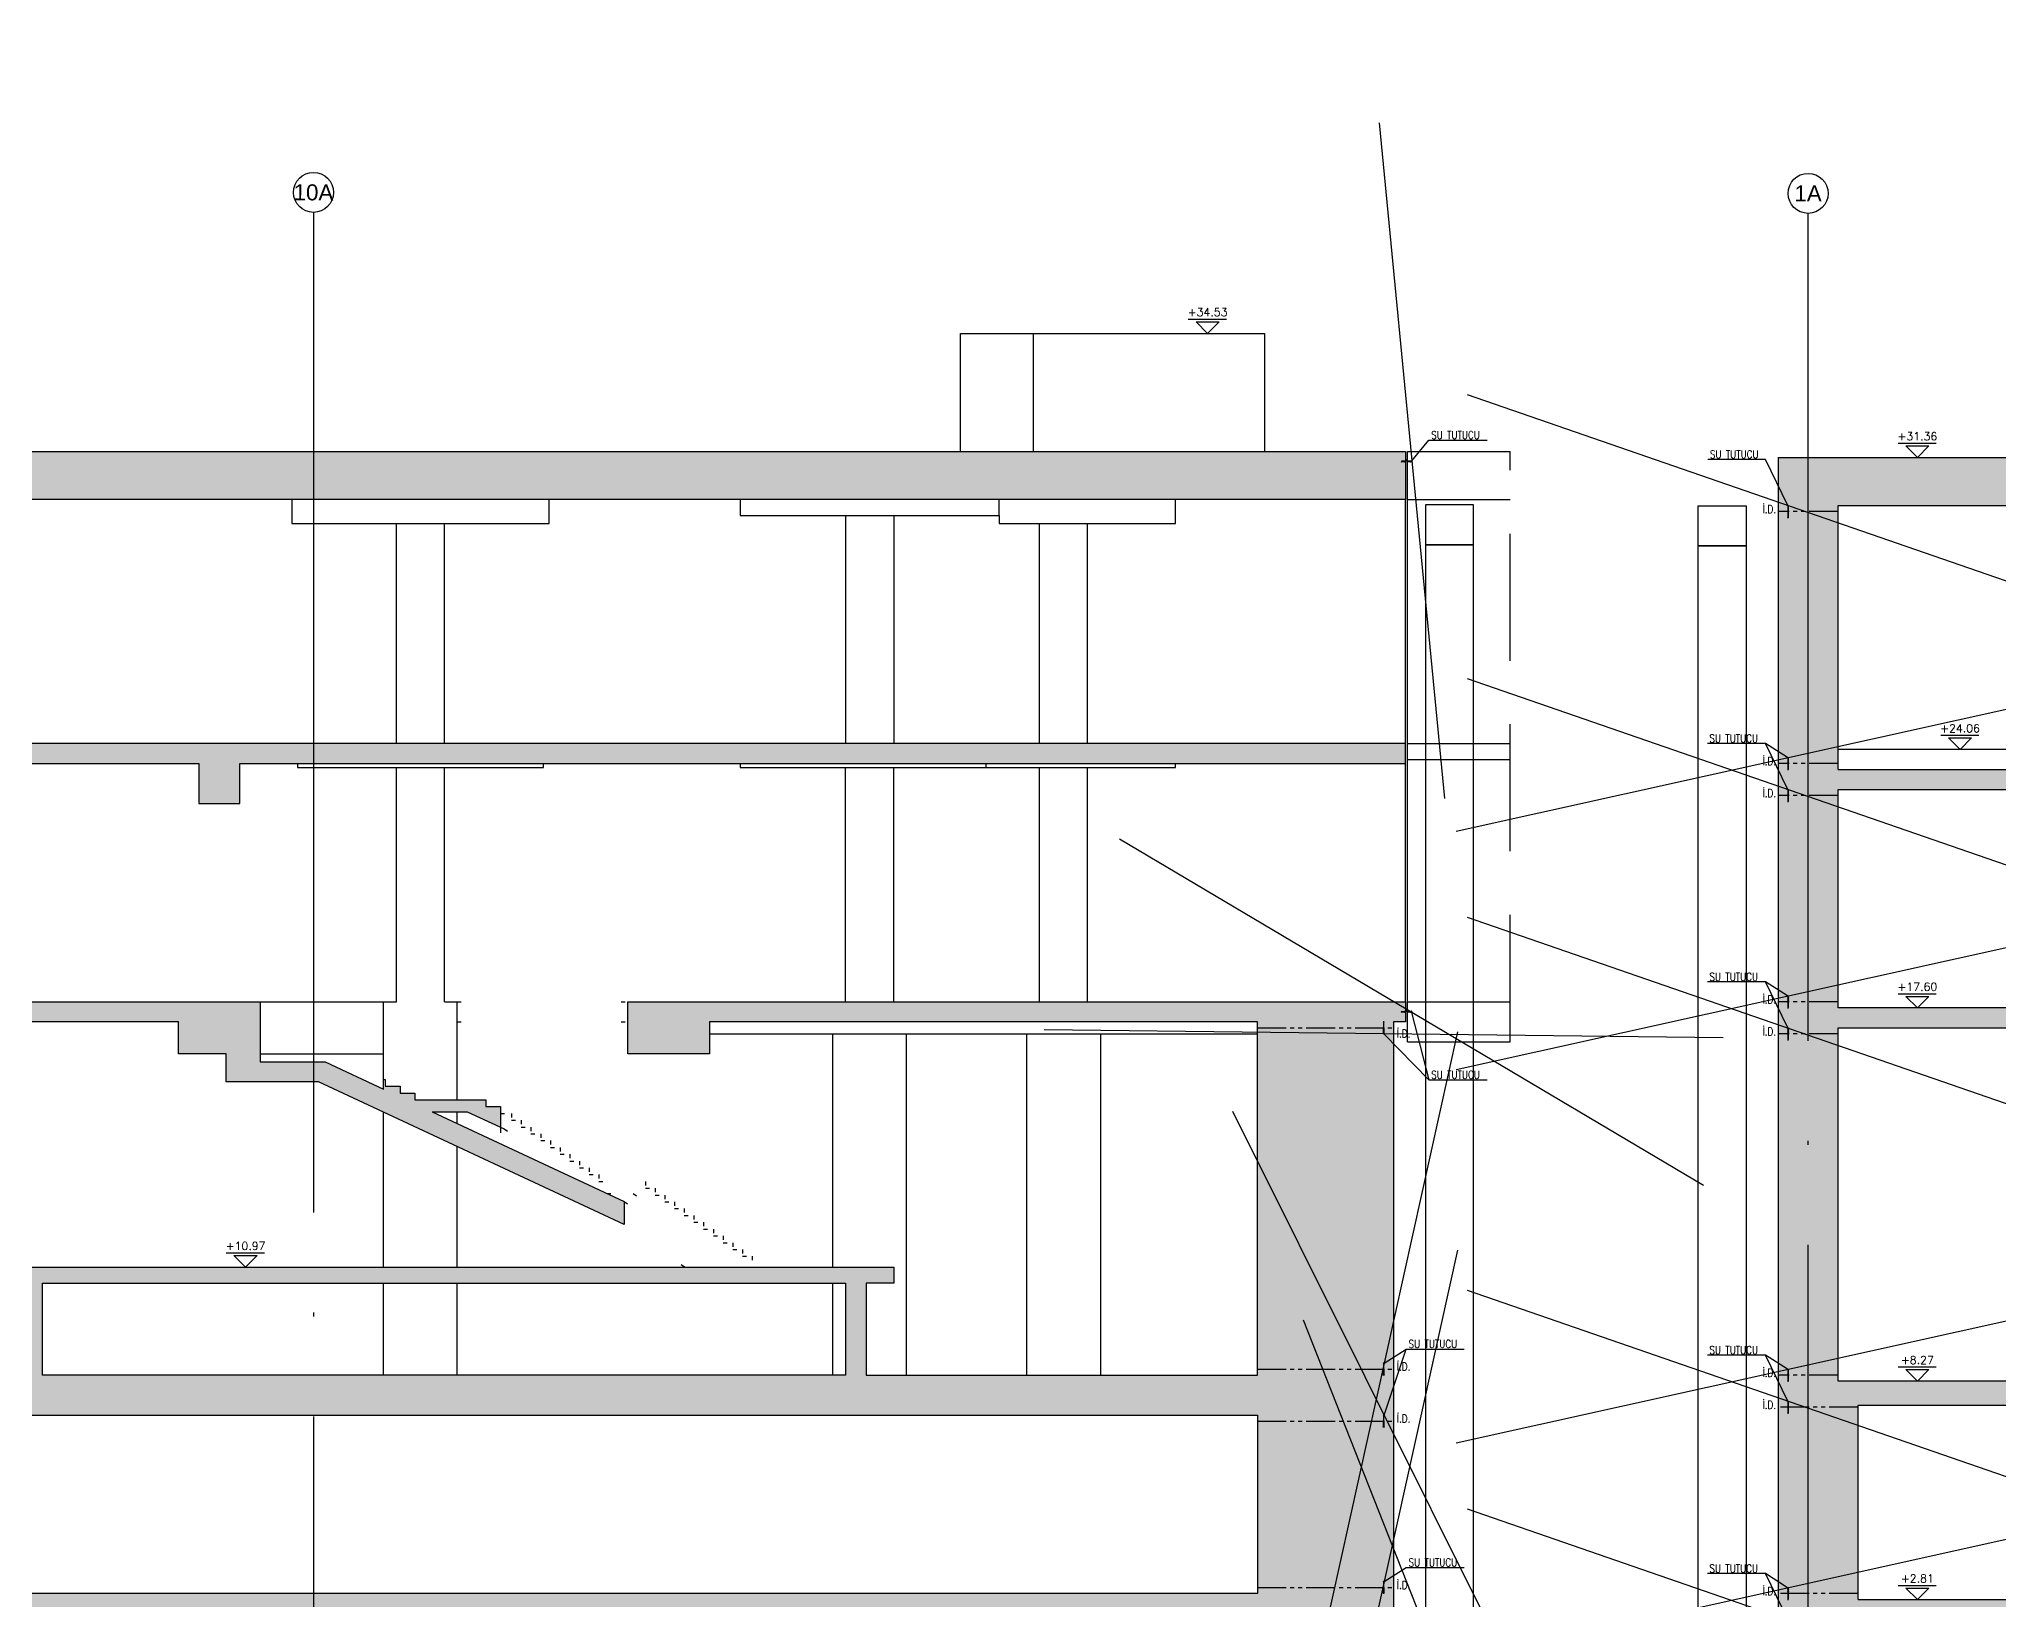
# Model space of a CAD drawing. Header units: millimetres. Extents: x 400408 to 401121, y 4543945 to 4544109.
# Drawn here: x 400952.03 to 401001, y 4543968.82 to 4544007.83 of the extents above; entities that cross this region are included whole.
import ezdxf
from ezdxf.enums import TextEntityAlignment as Align

# ---------------------------------------------------------------- set-up
doc = ezdxf.new("R2010")
doc.units = ezdxf.units.MM
for name, pattern in [('ACAD_ISO05W100', [33, 24, -3, 0, -3, 0, -3]), ('AKS', [3, 2.5, -0.25, 0, -0.25]), ('CONTINU', [0]), ('Dot', [4, 0, -4]), ('HIDDEN2', [4.7625, 3.175, -1.5875]), ('UUC-ST-KAL-I05-101-U-000$0$ACAD_ISO05W100', [33, 24, -3, 0, -3, 0, -3])]:
    doc.linetypes.add(name, pattern=pattern)
for name, color, linetype in [('aks prota', 2, 'AKS'), ('caks prota', 4, 'Continuous'), ('görünüş prota', 4, 'Continuous'), ('inşaat derzi prota', 11, 'Continuous'), ('kesit prota', 1, 'Continuous'), ('kesit tarama prota', 252, 'Continuous'), ('kot prota', 4, 'Continuous'), ('not yazısı prota', 6, 'Continuous'), ('not çizgisi prota', 4, 'Continuous'), ('PRT-CST-rc_level', 6, 'Continuous'), ('PRT-CST-rc_levermark', 4, 'Continuous'), ('st_s_su tutucu', 2, 'Continuous'), ('st_s_ölçü', 4, 'Continuous'), ('taks prota', 7, 'Continuous'), ('UUC-ST-KAL-I05-101-U-000$0$st_s_su tutucu', 2, 'Continuous')]:
    doc.layers.add(name, color=color, linetype=linetype)
doc.layers.add('PRT-KD-kazik', color=172, linetype='Continuous', lineweight=25)
doc.styles.add('OLCU', font='romanstw.shx')
doc.styles.add('TAKS', font='Arial Unicode.ttf')
doc.styles.add('TSIMPLEX', font='romanstw.shx')
doc.dimstyles.new('1-50', dxfattribs={"dimtxt": 10, "dimasz": 4, "dimexe": 4, "dimexo": 8, "dimgap": 4, "dimtad": 1, "dimdec": 1, "dimrnd": 0.05, "dimzin": 9, "dimdsep": 46, "dimtxsty": 'OLCU', "dimblk1": 'OBLIQUE', "dimblk2": 'OBLIQUE', "dimsah": 1, "dimcen": 2, "dimdle": 4, "dimclrd": 4, "dimclre": 4, "dimclrt": 3, "dimadec": 1, "dimazin": 0, "dimtfac": 1, "dimtdec": 1, "dimtix": 1, "dimtmove": 2, "dimatfit": 3, "dimldrblk": 'OBLIQUE', "dimfxl": 1, "dimtvp": 1, "dimtolj": 1, "dimtzin": 1, "dimarcsym": 0})

# ---------------------------------------------------------------- blocks, each defined once
blk = doc.blocks.new('_Oblique')
at = {"layer": 'st_s_ölçü', "lineweight": -2}
blk.add_line((-0.5, -0.5), (0.5, 0.5), dxfattribs=at)
blk = doc.blocks.new('KOTK5')
at = {"layer": 'PRT-CST-rc_levermark'}
blk.add_line((217, 160), (-213, 160), dxfattribs=at)
blk.add_lwpolyline([(130, 130), (-130, 130), (0, 0)], close=True, dxfattribs=at)
at = {"layer": 'PRT-CST-rc_level', "style": 'OLCU'}
blk.add_attdef('000.00', text='', height=90, dxfattribs=at).set_placement((0, 193), align=Align.CENTER)
blk = doc.blocks.new('D')
at = {"layer": 'st_s_su tutucu', "linetype": 'CONTINU', "ltscale": 0.2}
for p, q in [((-39987.8, 52508.2), (-39992.6, 52508.2)), ((-39992.6, 52508.2), (-39992.6, 52507.4)), ((-39992.6, 52507.4), (-39990.6, 52506.1)), ((-39990.6, 52506.1), (-39990.6, 52498.5)), ((-39989.8, 52506.1), (-39987.8, 52507.4)), ((-39989.8, 52498.5), (-39989.8, 52506.1)), ((-39987.8, 52507.4), (-39987.8, 52508.2)), ((-39992.6, 52449), (-39990.6, 52450.3)), ((-39992.6, 52448.2), (-39992.6, 52449)), ((-39987.8, 52448.2), (-39992.6, 52448.2)), ((-39990.6, 52478.7), (-39991.9, 52478.7)), ((-39991.9, 52478.7), (-39991.9, 52477.7)), ((-39991.9, 52477.7), (-39990.6, 52477.7)), ((-39990.6, 52498.5), (-39991.5, 52498.5)), ((-39991.5, 52498.5), (-39991.5, 52497.9)), ((-39991.5, 52497.9), (-39990.6, 52497.9)), ((-39990.6, 52488.5), (-39991.5, 52488.5)), ((-39991.5, 52488.5), (-39991.5, 52487.9)), ((-39991.5, 52487.9), (-39990.6, 52487.9)), ((-39991.5, 52467.9), (-39991.5, 52468.5)), ((-39991.5, 52468.5), (-39990.6, 52468.5)), ((-39990.6, 52467.9), (-39991.5, 52467.9)), ((-39991.5, 52457.9), (-39991.5, 52458.5)), ((-39991.5, 52458.5), (-39990.6, 52458.5)), ((-39990.6, 52457.9), (-39991.5, 52457.9)), ((-39990.6, 52497.9), (-39990.6, 52488.5)), ((-39990.6, 52487.9), (-39990.6, 52478.7)), ((-39990.6, 52468.5), (-39990.6, 52477.7)), ((-39990.6, 52458.5), (-39990.6, 52467.9)), ((-39990.6, 52450.3), (-39990.6, 52457.9)), ((-39988.9, 52498.5), (-39989.8, 52498.5)), ((-39989.8, 52488.5), (-39989.8, 52497.9)), ((-39989.8, 52497.9), (-39988.9, 52497.9)), ((-39988.9, 52488.5), (-39989.8, 52488.5)), ((-39989.8, 52478.7), (-39989.8, 52487.9)), ((-39989.8, 52487.9), (-39988.9, 52487.9)), ((-39988.5, 52478.7), (-39989.8, 52478.7)), ((-39989.8, 52477.7), (-39988.5, 52477.7)), ((-39989.8, 52477.7), (-39989.8, 52468.5)), ((-39989.8, 52468.5), (-39988.9, 52468.5)), ((-39988.9, 52467.9), (-39989.8, 52467.9)), ((-39989.8, 52467.9), (-39989.8, 52458.5)), ((-39989.8, 52458.5), (-39988.9, 52458.5)), ((-39988.9, 52457.9), (-39989.8, 52457.9)), ((-39989.8, 52457.9), (-39989.8, 52450.3)), ((-39989.8, 52450.3), (-39987.8, 52449)), ((-39988.9, 52497.9), (-39988.9, 52498.5)), ((-39988.9, 52487.9), (-39988.9, 52488.5)), ((-39988.9, 52468.5), (-39988.9, 52467.9)), ((-39988.9, 52458.5), (-39988.9, 52457.9)), ((-39988.5, 52477.7), (-39988.5, 52478.7)), ((-39987.8, 52449), (-39987.8, 52448.2))]:
    blk.add_line(p, q, dxfattribs=at)

msp = doc.modelspace()

# ---------------------------------------------------------------- hatches: boundary and pattern name
at = {"layer": 'kesit tarama prota'}
h = msp.add_hatch(color=256, dxfattribs=at)
h.dxf.hatch_style = 1
h.paths.add_polyline_path([(400986.178, 4543997.526), (400906.401, 4543997.526), (400906.401, 4543999.466), (400901.798, 4543999.466), (400901.798, 4543997.526), (400880.975, 4543997.526), (400880.975, 4543966.776), (400880.575, 4543966.776), (400880.575, 4543966.376), (400882.975, 4543966.376), (400882.975, 4543968.376), (400891.075, 4543968.376), (400891.075, 4543967.076), (400898.611, 4543967.076), (400898.611, 4543968.376), (400982.475, 4543968.376), (400982.475, 4543967.706), (400986.558, 4543967.706), (400986.558, 4543968.106), (400985.878, 4543968.106), (400985.878, 4543983.266), (400986.178, 4543983.266), (400986.178, 4543983.766), (400966.738, 4543983.766), (400966.738, 4543982.466), (400968.78, 4543982.466), (400968.78, 4543983.266), (400982.475, 4543983.266), (400982.475, 4543974.436), (400972.693, 4543974.436), (400972.693, 4543976.736), (400973.383, 4543976.736), (400973.383, 4543977.136), (400950.916, 4543977.136), (400950.916, 4543976.736), (400951.597, 4543976.736), (400951.597, 4543974.436), (400909.723, 4543974.436), (400922.419, 4543981.766), (400925.788, 4543981.766), (400925.788, 4543983.266), (400930.983, 4543983.266), (400930.983, 4543981.766), (400937.283, 4543981.766), (400937.283, 4543983.266), (400955.509, 4543983.266), (400955.509, 4543982.466), (400956.701, 4543982.466), (400956.701, 4543981.766), (400959.008, 4543981.766), (400966.651, 4543978.196), (400966.651, 4543978.774), (400961.85, 4543981.016), (400962.72, 4543981.016), (400963.559, 4543980.632), (400963.559, 4543980.976), (400963.559, 4543981.146), (400963.188, 4543981.146), (400963.188, 4543981.316), (400961.416, 4543981.316), (400961.416, 4543981.486), (400961.045, 4543981.486), (400961.045, 4543981.656), (400960.635, 4543981.656), (400960.635, 4543981.584), (400959.173, 4543982.266), (400957.551, 4543982.266), (400957.551, 4543983.766), (400937.971, 4543983.766), (400945.696, 4543988.226), (400949.718, 4543988.226), (400949.718, 4543989.726), (400956.02, 4543989.726), (400956.02, 4543988.726), (400957.041, 4543988.726), (400957.041, 4543989.726), (400986.178, 4543989.726), (400986.178, 4543990.226), (400946.894, 4543990.226), (400946.894, 4543990.076), (400946.604, 4543990.076), (400946.604, 4543989.906), (400946.314, 4543989.906), (400946.314, 4543989.736), (400946.024, 4543989.736), (400946.024, 4543989.566), (400945.734, 4543989.566), (400945.734, 4543989.396), (400945.444, 4543989.396), (400945.444, 4543989.226), (400945.154, 4543989.226), (400945.154, 4543989.056), (400944.864, 4543989.056), (400944.864, 4543988.886), (400944.574, 4543988.886), (400944.574, 4543988.716), (400944.284, 4543988.716), (400944.284, 4543988.546), (400943.994, 4543988.546), (400943.994, 4543988.376), (400943.704, 4543988.376), (400943.704, 4543988.206), (400943.414, 4543988.206), (400943.414, 4543988.036), (400942.224, 4543988.036), (400942.224, 4543987.866), (400941.934, 4543987.866), (400941.934, 4543987.696), (400941.644, 4543987.696), (400941.644, 4543987.526), (400941.354, 4543987.526), (400941.354, 4543987.356), (400941.064, 4543987.356), (400941.064, 4543987.186), (400940.774, 4543987.186), (400940.774, 4543987.016), (400940.484, 4543987.016), (400940.484, 4543986.846), (400940.194, 4543986.846), (400940.194, 4543986.676), (400939.904, 4543986.676), (400939.904, 4543986.506), (400939.614, 4543986.506), (400939.614, 4543986.336), (400939.324, 4543986.336), (400939.324, 4543986.166), (400939.034, 4543986.166), (400939.034, 4543985.996), (400938.744, 4543985.996), (400938.744, 4543985.826), (400937.554, 4543985.826), (400937.554, 4543985.656), (400937.264, 4543985.656), (400937.264, 4543985.486), (400936.974, 4543985.486), (400936.974, 4543985.316), (400936.684, 4543985.316), (400936.684, 4543985.146), (400936.394, 4543985.146), (400936.394, 4543984.976), (400936.104, 4543984.976), (400936.104, 4543984.806), (400935.814, 4543984.806), (400935.814, 4543984.636), (400935.524, 4543984.636), (400935.524, 4543984.466), (400935.234, 4543984.466), (400935.234, 4543984.296), (400934.944, 4543984.296), (400934.944, 4543984.126), (400934.654, 4543984.126), (400934.654, 4543983.956), (400934.364, 4543983.956), (400934.364, 4543983.766), (400932.608, 4543983.766), (400932.608, 4543983.566), (400934.374, 4543983.566), (400934.374, 4543982.266), (400931.483, 4543982.266), (400931.483, 4543983.566), (400931.808, 4543983.566), (400931.808, 4543983.766), (400924.496, 4543983.766), (400924.496, 4543983.616), (400924.206, 4543983.616), (400924.206, 4543983.446), (400923.916, 4543983.446), (400923.916, 4543983.276), (400923.626, 4543983.276), (400923.626, 4543983.106), (400923.336, 4543983.106), (400923.336, 4543982.936), (400923.046, 4543982.936), (400923.046, 4543982.766), (400922.756, 4543982.766), (400922.756, 4543982.596), (400922.466, 4543982.596), (400922.466, 4543982.426), (400922.176, 4543982.426), (400922.176, 4543982.256), (400921.886, 4543982.256), (400921.886, 4543982.086), (400921.596, 4543982.086), (400921.596, 4543981.916), (400921.306, 4543981.916), (400921.306, 4543981.746), (400921.016, 4543981.746), (400921.016, 4543981.576), (400920.726, 4543981.576), (400920.726, 4543981.406), (400919.526, 4543981.406), (400919.526, 4543981.236), (400919.236, 4543981.236), (400919.236, 4543981.066), (400918.946, 4543981.066), (400918.946, 4543980.896), (400918.656, 4543980.896), (400918.656, 4543980.726), (400918.366, 4543980.726), (400918.366, 4543980.556), (400918.076, 4543980.556), (400918.076, 4543980.386), (400917.786, 4543980.386), (400917.786, 4543980.216), (400917.496, 4543980.216), (400917.496, 4543980.046), (400917.206, 4543980.046), (400917.206, 4543979.876), (400916.916, 4543979.876), (400916.916, 4543979.706), (400916.626, 4543979.706), (400916.626, 4543979.536), (400916.336, 4543979.536), (400916.336, 4543979.366), (400916.046, 4543979.366), (400916.046, 4543979.196), (400915.756, 4543979.196), (400915.756, 4543979.026), (400914.556, 4543979.026), (400914.556, 4543978.856), (400914.266, 4543978.856), (400914.266, 4543978.686), (400913.976, 4543978.686), (400913.976, 4543978.516), (400913.686, 4543978.516), (400913.686, 4543978.346), (400913.396, 4543978.346), (400913.396, 4543978.176), (400913.106, 4543978.176), (400913.106, 4543978.006), (400912.816, 4543978.006), (400912.816, 4543977.836), (400912.526, 4543977.836), (400912.526, 4543977.666), (400912.236, 4543977.666), (400912.236, 4543977.496), (400911.946, 4543977.496), (400911.946, 4543977.326), (400911.656, 4543977.326), (400911.656, 4543977.156), (400911.366, 4543977.156), (400911.366, 4543976.986), (400911.076, 4543976.986), (400911.076, 4543976.816), (400910.786, 4543976.816), (400910.786, 4543976.646), (400909.586, 4543976.646), (400909.586, 4543976.476), (400909.296, 4543976.476), (400909.296, 4543976.306), (400909.006, 4543976.306), (400909.006, 4543976.136), (400908.716, 4543976.136), (400908.716, 4543975.966), (400908.426, 4543975.966), (400908.426, 4543975.796), (400908.136, 4543975.796), (400908.136, 4543975.626), (400907.846, 4543975.626), (400907.846, 4543975.456), (400907.556, 4543975.456), (400907.556, 4543975.286), (400907.266, 4543975.286), (400907.266, 4543975.116), (400906.976, 4543975.116), (400906.976, 4543974.946), (400906.686, 4543974.946), (400906.686, 4543974.776), (400906.396, 4543974.776), (400906.396, 4543974.606), (400906.106, 4543974.606), (400906.106, 4543974.436), (400905.816, 4543974.436), (400905.816, 4543974.266), (400905.526, 4543974.266), (400905.526, 4543974.096), (400904.326, 4543974.096), (400904.326, 4543973.926), (400904.036, 4543973.926), (400904.036, 4543973.756), (400903.746, 4543973.756), (400903.746, 4543973.586), (400903.456, 4543973.586), (400903.456, 4543973.416), (400903.166, 4543973.416), (400903.166, 4543973.246), (400902.876, 4543973.246), (400902.876, 4543973.076), (400902.586, 4543973.076), (400902.586, 4543972.906), (400902.296, 4543972.906), (400902.296, 4543972.736), (400902.006, 4543972.736), (400902.006, 4543972.566), (400901.716, 4543972.566), (400901.716, 4543972.396), (400901.426, 4543972.396), (400901.426, 4543972.226), (400901.136, 4543972.226), (400901.136, 4543972.056), (400900.846, 4543972.056), (400900.846, 4543971.886), (400900.556, 4543971.886), (400900.556, 4543971.716), (400900.266, 4543971.716), (400900.266, 4543971.546), (400899.066, 4543971.546), (400899.066, 4543971.376), (400898.776, 4543971.376), (400898.776, 4543971.206), (400898.486, 4543971.206), (400898.486, 4543971.036), (400898.196, 4543971.036), (400898.196, 4543970.866), (400897.906, 4543970.866), (400897.906, 4543970.696), (400897.616, 4543970.696), (400897.616, 4543970.526), (400897.326, 4543970.526), (400897.326, 4543970.356), (400897.036, 4543970.356), (400897.036, 4543970.186), (400896.746, 4543970.186), (400896.746, 4543970.016), (400896.456, 4543970.016), (400896.456, 4543969.846), (400896.166, 4543969.846), (400896.166, 4543969.676), (400895.876, 4543969.676), (400895.876, 4543969.506), (400895.586, 4543969.506), (400895.586, 4543969.336), (400895.296, 4543969.336), (400895.296, 4543969.166), (400895.006, 4543969.166), (400895.006, 4543968.676), (400894.706, 4543968.676), (400894.706, 4543968.976), (400892.775, 4543968.976), (400892.775, 4543968.776), (400894.506, 4543968.776), (400894.506, 4543968.476), (400895.006, 4543968.476), (400895.006, 4543967.476), (400891.675, 4543967.476), (400891.675, 4543968.776), (400891.975, 4543968.776), (400891.975, 4543968.976), (400882.975, 4543968.976), (400882.975, 4543973.836), (400894.625, 4543973.836), (400894.625, 4543973.436), (400895.825, 4543973.436), (400895.825, 4543974.436), (400882.475, 4543974.436), (400882.475, 4543983.266), (400890.025, 4543983.266), (400890.025, 4543981.766), (400894.758, 4543981.766), (400897.356, 4543983.266), (400911.125, 4543983.266), (400911.125, 4543982.566), (400911.725, 4543982.566), (400911.725, 4543983.766), (400898.223, 4543983.766), (400905.947, 4543988.226), (400909.91, 4543988.226), (400909.91, 4543989.726), (400937.725, 4543989.726), (400937.725, 4543990.226), (400907.106, 4543990.226), (400907.106, 4543990.076), (400906.816, 4543990.076), (400906.816, 4543989.906), (400906.526, 4543989.906), (400906.526, 4543989.736), (400906.236, 4543989.736), (400906.236, 4543989.566), (400905.946, 4543989.566), (400905.946, 4543989.396), (400905.656, 4543989.396), (400905.656, 4543989.226), (400905.366, 4543989.226), (400905.366, 4543989.056), (400905.076, 4543989.056), (400905.076, 4543988.886), (400904.786, 4543988.886), (400904.786, 4543988.716), (400904.496, 4543988.716), (400904.496, 4543988.546), (400904.206, 4543988.546), (400904.206, 4543988.376), (400903.916, 4543988.376), (400903.916, 4543988.206), (400903.626, 4543988.206), (400903.626, 4543988.036), (400902.426, 4543988.036), (400902.426, 4543987.866), (400902.136, 4543987.866), (400902.136, 4543987.696), (400901.846, 4543987.696), (400901.846, 4543987.526), (400901.556, 4543987.526), (400901.556, 4543987.356), (400901.266, 4543987.356), (400901.266, 4543987.186), (400900.976, 4543987.186), (400900.976, 4543987.016), (400900.686, 4543987.016), (400900.686, 4543986.846), (400900.396, 4543986.846), (400900.396, 4543986.676), (400900.106, 4543986.676), (400900.106, 4543986.506), (400899.816, 4543986.506), (400899.816, 4543986.336), (400899.526, 4543986.336), (400899.526, 4543986.166), (400899.236, 4543986.166), (400899.236, 4543985.996), (400898.946, 4543985.996), (400898.946, 4543985.826), (400897.746, 4543985.826), (400897.746, 4543985.656), (400897.456, 4543985.656), (400897.456, 4543985.486), (400897.166, 4543985.486), (400897.166, 4543985.316), (400896.876, 4543985.316), (400896.876, 4543985.146), (400896.586, 4543985.146), (400896.586, 4543984.976), (400896.296, 4543984.976), (400896.296, 4543984.806), (400896.006, 4543984.806), (400896.006, 4543984.636), (400895.716, 4543984.636), (400895.716, 4543984.466), (400895.426, 4543984.466), (400895.426, 4543984.296), (400895.136, 4543984.296), (400895.136, 4543984.126), (400894.846, 4543984.126), (400894.846, 4543983.956), (400894.556, 4543983.956), (400894.556, 4543983.766), (400892.775, 4543983.766), (400892.775, 4543983.566), (400894.566, 4543983.566), (400894.566, 4543982.266), (400890.525, 4543982.266), (400890.525, 4543983.266), (400891.675, 4543983.266), (400891.675, 4543983.566), (400891.975, 4543983.566), (400891.975, 4543983.766), (400882.475, 4543983.766), (400882.475, 4543989.726), (400894.625, 4543989.726), (400894.625, 4543989.226), (400895.225, 4543989.226), (400895.225, 4543990.226), (400882.475, 4543990.226), (400882.475, 4543996.326), (400902.298, 4543996.326), (400902.298, 4543998.966), (400905.901, 4543998.966), (400905.901, 4543996.326), (400986.178, 4543996.326)])
h.paths.add_polyline_path([(400909.41, 4543990.026), (400909.41, 4543988.726), (400905.198, 4543988.726), (400907.416, 4543990.026)], flags=16)
h.paths.add_polyline_path([(400903.636, 4543987.836), (400903.636, 4543987.469), (400899.256, 4543984.94), (400899.256, 4543985.776), (400902.77, 4543987.836)], flags=16)
h.paths.add_polyline_path([(400922.588, 4543982.266), (400924.806, 4543983.566), (400925.288, 4543983.566), (400925.288, 4543982.266)], flags=16)
h.paths.add_polyline_path([(400914.9, 4543978.826), (400915.756, 4543978.826), (400915.756, 4543978.497), (400911.086, 4543975.801), (400911.086, 4543976.59)], flags=16)
h.paths.add_polyline_path([(400898.956, 4543985.626), (400898.956, 4543984.767), (400894.866, 4543982.406), (400894.866, 4543983.736), (400898.09, 4543985.626)], flags=16)
h.paths.add_polyline_path([(400910.786, 4543976.446), (400910.786, 4543975.627), (400908.723, 4543974.436), (400907.068, 4543974.436), (400907.068, 4543974.769), (400909.93, 4543976.446)], flags=16)
h.paths.add_polyline_path([(400936.71, 4543973.836), (400936.71, 4543973.436), (400982.475, 4543973.436), (400982.475, 4543968.976), (400898.611, 4543968.976), (400907.029, 4543973.836), (400909.725, 4543973.836), (400909.725, 4543973.436), (400910.325, 4543973.436), (400910.325, 4543973.836)], flags=16)
h.paths.add_polyline_path([(400905.536, 4543973.896), (400905.536, 4543973.552), (400900.566, 4543970.682), (400900.566, 4543971.49), (400904.67, 4543973.896)], flags=16)
h.paths.add_polyline_path([(400934.674, 4543983.736), (400937.898, 4543985.626), (400938.744, 4543985.626), (400938.744, 4543984.79), (400936.783, 4543983.658), (400936.783, 4543982.266), (400934.674, 4543982.266)], flags=16)
h.paths.add_polyline_path([(400939.044, 4543985.77), (400942.568, 4543987.836), (400943.414, 4543987.836), (400943.414, 4543987.486), (400939.044, 4543984.963)], flags=16)
h.paths.add_polyline_path([(400900.266, 4543971.346), (400900.266, 4543970.509), (400897.811, 4543969.092), (400897.811, 4543967.476), (400895.306, 4543967.476), (400895.306, 4543968.94), (400899.41, 4543971.346)], flags=16)
h.paths.add_polyline_path([(400945.562, 4543989.064), (400947.204, 4543990.026), (400949.218, 4543990.026), (400949.218, 4543988.726), (400945.562, 4543988.726)], flags=16)
h.paths.add_polyline_path([(400952.107, 4543976.736), (400972.183, 4543976.736), (400972.183, 4543974.436), (400952.107, 4543974.436)], flags=16)
h = msp.add_hatch(color=256, dxfattribs=at)
h.dxf.hatch_style = 1
h.paths.add_polyline_path([(401039.082, 4543960.773), (401032.154, 4543960.773), (401032.154, 4543962.403), (401039.082, 4543962.403), (401039.082, 4543962.703), (401031.854, 4543962.703), (401031.854, 4543960.773), (401029.754, 4543960.773), (401029.754, 4543962.703), (401022.669, 4543962.703), (401022.669, 4543962.856), (401022.379, 4543962.856), (401022.379, 4543963.026), (401022.089, 4543963.026), (401022.089, 4543963.196), (401021.799, 4543963.196), (401021.799, 4543963.366), (401021.509, 4543963.366), (401021.509, 4543963.536), (401021.219, 4543963.536), (401021.219, 4543963.706), (401020.929, 4543963.706), (401020.929, 4543963.876), (401020.639, 4543963.876), (401020.639, 4543964.046), (401020.349, 4543964.046), (401020.349, 4543964.216), (401016.713, 4543964.216), (401016.713, 4543963.417), (401017.113, 4543963.417), (401017.113, 4543963.916), (401019.977, 4543963.916), (401022.046, 4543962.703), (401016.813, 4543962.703), (401016.813, 4543962.403), (401022.353, 4543962.403), (401022.353, 4543960.773), (401001.154, 4543960.773), (401001.154, 4543962.403), (401013.238, 4543962.403), (401013.238, 4543962.703), (400997.488, 4543962.703), (400997.488, 4543968.223), (401013.238, 4543968.223), (401013.238, 4543968.823), (400997.488, 4543968.823), (400997.488, 4543973.683), (401013.238, 4543973.683), (401013.238, 4543974.283), (400996.988, 4543974.283), (400996.988, 4543983.113), (401013.238, 4543983.113), (401013.238, 4543983.613), (400996.988, 4543983.613), (400996.988, 4543989.073), (401003.638, 4543989.073), (401003.638, 4543989.573), (401013.238, 4543989.573), (401013.238, 4543990.073), (401003.138, 4543990.073), (401003.138, 4543989.573), (400996.988, 4543989.573), (400996.988, 4543996.173), (401033.738, 4543996.173), (401033.738, 4543995.873), (401037.738, 4543995.873), (401037.738, 4543996.173), (401039.077, 4543996.173), (401039.077, 4543997.373), (400995.488, 4543997.373), (400995.488, 4543958.773), (400996.404, 4543958.773), (400997.504, 4543956.573), (401004.504, 4543956.573), (401005.604, 4543958.773), (401039.082, 4543958.773)])
h.paths.add_polyline_path([(401022.653, 4543960.773), (401022.653, 4543962.403), (401029.454, 4543962.403), (401029.454, 4543960.773)], flags=16)
h.paths.add_polyline_path([(401002.504, 4543958.573), (401001.154, 4543958.573), (401001.154, 4543960.573), (401002.504, 4543960.573)], flags=16)
h.paths.add_polyline_path([(401000.854, 4543958.573), (400999.504, 4543958.573), (400999.504, 4543960.573), (401000.854, 4543960.573)], flags=16)
h.paths.add_polyline_path([(401000.854, 4543960.773), (400997.488, 4543960.773), (400997.488, 4543962.403), (401000.854, 4543962.403)], flags=16)

# ---------------------------------------------------------------- linework, layer by layer
at = {"layer": 'aks prota', "ltscale": 10}
for p, q in [((400958.882, 4544003.5), (400958.882, 4543947.694)), ((400996.238, 4543952.693), (400996.238, 4544003.475))]:
    msp.add_line(p, q, dxfattribs=at)
at = {"layer": 'caks prota', "ltscale": 0.05}
for centre in [(400958.882, 4544004), (400996.238, 4544003.975)]:
    msp.add_circle(centre, 0.5, dxfattribs=at)
at = {"layer": 'görünüş prota', "color": 4}
for p, q in [((400976.875, 4543997.526), (400976.875, 4544000.476)), ((400986.179, 4543990.226), (400986.179, 4543996.326)), ((400960.958, 4543990.226), (400960.958, 4543995.726)), ((400962.158, 4543990.226), (400962.158, 4543995.726)), ((400972.183, 4543995.926), (400972.183, 4543990.226)), ((400973.383, 4543995.926), (400973.383, 4543990.226)), ((400977.029, 4543990.226), (400977.029, 4543995.726)), ((400978.229, 4543990.226), (400978.229, 4543995.726)), ((400960.958, 4543983.766), (400960.958, 4543989.626)), ((400962.158, 4543983.766), (400962.158, 4543989.626)), ((400972.183, 4543983.766), (400972.183, 4543989.626)), ((400973.383, 4543983.766), (400973.383, 4543989.626)), ((400977.029, 4543983.766), (400977.029, 4543989.626)), ((400978.229, 4543983.766), (400978.229, 4543989.626)), ((400986.178, 4543983.766), (400986.178, 4543989.726)), ((400960.635, 4543981.584), (400960.635, 4543983.766)), ((400962.475, 4543981.316), (400962.475, 4543983.766)), ((400971.86, 4543977.136), (400971.86, 4543982.966)), ((400973.706, 4543974.436), (400973.706, 4543982.966)), ((400976.706, 4543982.966), (400976.706, 4543974.436)), ((400978.55, 4543982.966), (400978.55, 4543974.436)), ((400960.635, 4543977.136), (400960.635, 4543981.006)), ((400962.475, 4543980.724), (400962.475, 4543981.016)), ((400962.475, 4543977.136), (400962.475, 4543980.147)), ((400960.635, 4543974.436), (400960.635, 4543976.736)), ((400962.475, 4543974.436), (400962.475, 4543976.736)), ((400971.86, 4543974.436), (400971.86, 4543976.736))]:
    msp.add_line(p, q, dxfattribs=at)
for points in [[(400975.055, 4543997.526), (400975.055, 4544000.476), (400982.649, 4544000.476), (400982.649, 4543997.526)], [(400958.345, 4543996.326), (400958.345, 4543995.726), (400964.771, 4543995.726), (400964.771, 4543996.326)], [(400969.549, 4543996.326), (400969.549, 4543995.926), (400976.018, 4543995.926), (400976.018, 4543996.326)], [(400976.018, 4543995.926), (400976.018, 4543995.726), (400980.423, 4543995.726), (400980.423, 4543996.326)], [(400958.482, 4543989.726), (400958.482, 4543989.626), (400964.628, 4543989.626), (400964.628, 4543989.726)], [(400969.546, 4543989.726), (400969.546, 4543989.626), (400975.692, 4543989.626), (400975.692, 4543989.726)], [(400975.692, 4543989.626), (400980.423, 4543989.626), (400980.423, 4543989.726)], [(401003.138, 4543990.073), (400996.988, 4543990.073)], [(400957.551, 4543983.766), (400960.958, 4543983.766)], [(400962.158, 4543983.766), (400962.475, 4543983.766)], [(400968.78, 4543982.966), (400982.475, 4543982.966)], [(400957.551, 4543982.466), (400960.635, 4543982.466)]]:
    msp.add_lwpolyline(points, dxfattribs=at)
at = {"layer": 'görünüş prota', "color": 4, "linetype": 'Dot'}
for points in [[(400962.475, 4543983.766), (400966.738, 4543983.766)], [(400962.475, 4543983.266), (400966.738, 4543983.266)], [(400963.559, 4543980.976), (400963.833, 4543980.976), (400963.833, 4543980.806), (400964.075, 4543980.806), (400964.075, 4543980.636), (400964.318, 4543980.636), (400964.318, 4543980.466), (400964.561, 4543980.466), (400964.561, 4543980.296), (400964.803, 4543980.296), (400964.803, 4543980.126), (400965.046, 4543980.126), (400965.046, 4543979.956), (400965.289, 4543979.956), (400965.289, 4543979.786), (400965.532, 4543979.786), (400965.532, 4543979.616), (400965.774, 4543979.616), (400965.774, 4543979.446), (400966.017, 4543979.446), (400966.017, 4543979.276), (400967.177, 4543979.276), (400967.177, 4543979.106), (400967.42, 4543979.106), (400967.42, 4543978.936), (400967.663, 4543978.936), (400967.663, 4543978.766), (400967.905, 4543978.766), (400967.905, 4543978.596), (400968.148, 4543978.596), (400968.148, 4543978.426), (400968.391, 4543978.426), (400968.391, 4543978.256), (400968.633, 4543978.256), (400968.633, 4543978.086), (400968.876, 4543978.086), (400968.876, 4543977.916), (400969.119, 4543977.916), (400969.119, 4543977.746), (400969.361, 4543977.746), (400969.361, 4543977.576), (400969.604, 4543977.576), (400969.604, 4543977.406), (400969.847, 4543977.406), (400969.847, 4543977.136)], [(400963.648, 4543980.591), (400965.424, 4543979.347)], [(400966.217, 4543978.976), (400966.87, 4543978.976), (400969.497, 4543977.136)], [(400966.651, 4543978.774), (400968.966, 4543977.136)], [(400968.157, 4543977.136), (400966.651, 4543978.196)]]:
    msp.add_lwpolyline(points, dxfattribs=at)
at = {"layer": 'inşaat derzi prota', "linetype": 'ACAD_ISO05W100', "ltscale": 0.03}
for points in [[(400996.988, 4543996.023), (400995.488, 4543996.023)], [(400996.988, 4543989.723), (400995.488, 4543989.723)], [(400996.988, 4543988.923), (400995.488, 4543988.923)], [(400996.988, 4543983.763), (400995.488, 4543983.763)], [(400982.475, 4543983.116), (400985.878, 4543983.116)], [(400996.988, 4543982.963), (400995.488, 4543982.963)], [(400982.475, 4543974.586), (400985.878, 4543974.586)], [(400996.988, 4543974.433), (400995.488, 4543974.433)], [(400997.488, 4543973.633), (400995.488, 4543973.633)], [(400982.475, 4543973.286), (400985.878, 4543973.286)], [(400982.475, 4543969.126), (400985.878, 4543969.126)], [(400997.488, 4543968.973), (400995.488, 4543968.973)]]:
    msp.add_lwpolyline(points, dxfattribs=at)
at = {"layer": 'kesit prota', "color": 1}
for p, q in [((400995.488, 4543997.373), (401039.077, 4543997.373)), ((400996.988, 4543989.573), (400996.988, 4543996.173)), ((400996.988, 4543989.573), (401003.138, 4543989.573)), ((400996.988, 4543989.073), (401003.638, 4543989.073)), ((400997.488, 4543968.823), (401013.238, 4543968.823))]:
    msp.add_line(p, q, dxfattribs=at)
for points in [[(400880.975, 4543997.526), (400901.798, 4543997.526), (400901.798, 4543999.466), (400906.401, 4543999.466), (400906.401, 4543997.526), (400986.178, 4543997.526), (400986.178, 4543996.326), (400905.901, 4543996.326), (400905.901, 4543998.966)], [(400995.488, 4543997.373), (400995.488, 4543958.773), (400996.404, 4543958.773), (400997.504, 4543956.573), (401004.504, 4543956.573), (401005.604, 4543958.773), (401039.082, 4543958.773)], [(400996.988, 4543996.173), (401033.738, 4543996.173), (401033.738, 4543995.873), (401037.738, 4543995.873), (401037.738, 4543996.173), (401039.077, 4543996.173)], [(400949.718, 4543989.726), (400956.02, 4543989.726), (400956.02, 4543988.726), (400957.041, 4543988.726), (400957.041, 4543989.726), (400986.178, 4543989.726), (400986.178, 4543990.226), (400946.894, 4543990.226)], [(400949.718, 4543989.726), (400949.718, 4543988.226), (400945.696, 4543988.226), (400937.971, 4543983.766), (400957.551, 4543983.766), (400957.551, 4543982.266), (400959.173, 4543982.266), (400960.635, 4543981.584)], [(400997.488, 4543968.823), (400997.488, 4543973.683), (401013.238, 4543973.683), (401013.238, 4543974.283), (400996.988, 4543974.283), (400996.988, 4543983.113), (401013.238, 4543983.113), (401013.238, 4543983.613), (400996.988, 4543983.613), (400996.988, 4543989.073)], [(400950.916, 4543977.136), (400973.383, 4543977.136), (400973.383, 4543976.736), (400972.693, 4543976.736), (400972.693, 4543974.436), (400982.475, 4543974.436), (400982.475, 4543983.266), (400968.78, 4543983.266), (400968.78, 4543982.466), (400966.738, 4543982.466), (400966.738, 4543983.766), (400986.178, 4543983.766), (400986.178, 4543983.266), (400985.878, 4543983.266), (400985.878, 4543968.106)], [(400961.85, 4543981.016), (400966.651, 4543978.774), (400966.651, 4543978.196), (400959.008, 4543981.766), (400956.701, 4543981.766), (400956.701, 4543982.466), (400955.509, 4543982.466), (400955.509, 4543983.266), (400937.283, 4543983.266)], [(400960.635, 4543981.826), (400960.674, 4543981.826), (400960.674, 4543981.656), (400961.045, 4543981.656), (400961.045, 4543981.486), (400961.416, 4543981.486), (400961.416, 4543981.316), (400963.188, 4543981.316), (400963.188, 4543981.146), (400963.559, 4543981.146), (400963.559, 4543980.976)], [(400961.85, 4543981.016), (400962.72, 4543981.016), (400963.648, 4543980.591)], [(400909.725, 4543973.836), (400909.725, 4543973.436), (400910.325, 4543973.436), (400910.325, 4543973.836), (400936.71, 4543973.836), (400936.71, 4543973.436), (400982.475, 4543973.436), (400982.475, 4543968.976), (400898.611, 4543968.976), (400907.029, 4543973.836), (400909.725, 4543973.836)]]:
    msp.add_lwpolyline(points, dxfattribs=at)
at = {"layer": 'kesit prota'}
msp.add_lwpolyline([(400960.635, 4543981.584), (400960.635, 4543981.826)], dxfattribs=at)
at = {"layer": 'kesit prota', "color": 1}
msp.add_lwpolyline([(400952.107, 4543976.736), (400972.183, 4543976.736), (400972.183, 4543974.436), (400952.107, 4543974.436)], close=True, dxfattribs=at)
at = {"layer": 'kesit tarama prota'}
for points in [[(400986.228, 4543982.766), (400986.228, 4543997.526)], [(400986.228, 4543997.526), (400988.788, 4543997.526)], [(400986.228, 4543996.326), (400988.788, 4543996.326)], [(400986.228, 4543990.226), (400988.788, 4543990.226)], [(400986.228, 4543989.826), (400988.788, 4543989.826)], [(400986.228, 4543983.766), (400988.788, 4543983.766)], [(400986.228, 4543982.766), (400988.788, 4543982.766)], [(400963.559, 4543980.976), (400963.559, 4543980.495)]]:
    msp.add_lwpolyline(points, dxfattribs=at)
at = {"layer": 'kesit tarama prota', "linetype": 'HIDDEN2'}
msp.add_lwpolyline([(400988.788, 4543982.766), (400988.788, 4543997.526)], dxfattribs=at)
at = {"layer": 'PRT-KD-kazik', "color": 3}
for points in [[(400987.878, 4543996.186), (400986.678, 4543996.186), (400986.678, 4543995.186), (400987.878, 4543995.186)], [(400993.488, 4543996.161), (400994.688, 4543996.161), (400994.688, 4543995.161), (400993.488, 4543995.161)], [(400987.878, 4543995.186), (400986.678, 4543995.186), (400986.678, 4543950.886), (400987.878, 4543950.886)], [(400993.488, 4543995.161), (400994.688, 4543995.161), (400994.688, 4543950.861), (400993.488, 4543950.861)]]:
    msp.add_lwpolyline(points, close=True, dxfattribs=at)
at = {"layer": 'UUC-ST-KAL-I05-101-U-000$0$st_s_su tutucu', "linetype": 'UUC-ST-KAL-I05-101-U-000$0$ACAD_ISO05W100', "ltscale": 0.05}
for points in [[(400986.184, 4543997.296, -0.57735), (400986.185, 4543997.299), (400986.22, 4543997.299, -0.57735), (400986.222, 4543997.297), (400986.21, 4543997.276, 0.57735), (400986.212, 4543997.273), (400986.257, 4543997.274), (400986.257, 4543997.268), (400986.262, 4543997.268), (400986.262, 4543997.274), (400986.294, 4543997.274), (400986.294, 4543997.268), (400986.298, 4543997.268), (400986.298, 4543997.274), (400986.319, 4543997.274), (400986.328, 4543997.261), (400986.333, 4543997.261), (400986.333, 4543997.292), (400986.328, 4543997.292), (400986.319, 4543997.279), (400986.298, 4543997.279), (400986.298, 4543997.285), (400986.294, 4543997.285), (400986.294, 4543997.279), (400986.262, 4543997.279), (400986.262, 4543997.285), (400986.257, 4543997.285), (400986.257, 4543997.279), (400986.22, 4543997.279, -0.57735), (400986.218, 4543997.281), (400986.229, 4543997.301, 0.57735), (400986.228, 4543997.304), (400986.178, 4543997.303, 0.57735), (400986.176, 4543997.301), (400986.188, 4543997.281, -0.57735), (400986.186, 4543997.279), (400986.148, 4543997.278), (400986.148, 4543997.284), (400986.144, 4543997.284), (400986.144, 4543997.278), (400986.112, 4543997.278), (400986.112, 4543997.284), (400986.107, 4543997.284), (400986.107, 4543997.278), (400986.087, 4543997.278), (400986.078, 4543997.291), (400986.073, 4543997.291), (400986.073, 4543997.26), (400986.078, 4543997.26), (400986.087, 4543997.273), (400986.107, 4543997.273), (400986.108, 4543997.267), (400986.112, 4543997.267), (400986.112, 4543997.273), (400986.144, 4543997.273), (400986.144, 4543997.267), (400986.148, 4543997.267), (400986.148, 4543997.273), (400986.194, 4543997.273, 0.57735), (400986.196, 4543997.276)], [(400986.184, 4543983.537, -0.57735), (400986.185, 4543983.54), (400986.22, 4543983.54, -0.57735), (400986.222, 4543983.537), (400986.21, 4543983.517, 0.57735), (400986.212, 4543983.514), (400986.257, 4543983.514), (400986.257, 4543983.508), (400986.262, 4543983.508), (400986.262, 4543983.514), (400986.294, 4543983.514), (400986.294, 4543983.509), (400986.298, 4543983.509), (400986.298, 4543983.514), (400986.319, 4543983.514), (400986.328, 4543983.501), (400986.333, 4543983.501), (400986.333, 4543983.533), (400986.328, 4543983.533), (400986.319, 4543983.52), (400986.298, 4543983.52), (400986.298, 4543983.525), (400986.294, 4543983.525), (400986.294, 4543983.52), (400986.262, 4543983.519), (400986.262, 4543983.525), (400986.257, 4543983.525), (400986.257, 4543983.519), (400986.22, 4543983.519, -0.57735), (400986.218, 4543983.522), (400986.229, 4543983.542, 0.57735), (400986.228, 4543983.544), (400986.178, 4543983.544, 0.57735), (400986.176, 4543983.542), (400986.188, 4543983.522, -0.57735), (400986.186, 4543983.519), (400986.148, 4543983.519), (400986.148, 4543983.525), (400986.144, 4543983.525), (400986.144, 4543983.519), (400986.112, 4543983.519), (400986.112, 4543983.525), (400986.107, 4543983.525), (400986.107, 4543983.519), (400986.087, 4543983.519), (400986.078, 4543983.532), (400986.073, 4543983.532), (400986.073, 4543983.501), (400986.078, 4543983.501), (400986.087, 4543983.514), (400986.107, 4543983.514), (400986.108, 4543983.508), (400986.112, 4543983.508), (400986.112, 4543983.514), (400986.144, 4543983.514), (400986.144, 4543983.508), (400986.148, 4543983.508), (400986.148, 4543983.514), (400986.194, 4543983.514, 0.57735), (400986.196, 4543983.517)]]:
    msp.add_lwpolyline(points, format="xyb", close=True, dxfattribs=at)

# ---------------------------------------------------------------- block references
at = {"layer": 'kot prota', "linetype": 'CONTINU', "ltscale": 0.1}
ref = msp.add_blockref('KOTK5', (400981.229, 4544000.476), dxfattribs=dict(at, xscale=-0.002222222222222222, yscale=0.002222222222222222, zscale=0.002222222222222222, rotation=359.9999999999229))
ref.add_attrib('000.00', '+34.53', dxfattribs={"layer": 'PRT-CST-rc_level', "height": 0.2, "style": 'OLCU'}).set_placement((400981.229, 4544000.906), align=Align.CENTER)
ref = msp.add_blockref('KOTK5', (400998.969, 4543997.373), dxfattribs=dict(at, xscale=-0.002222222222222221, yscale=0.002222222222222221, zscale=0.002222222222222222, rotation=1.399620875197627e-05))
ref.add_attrib('000.00', '+31.36', dxfattribs={"layer": 'PRT-CST-rc_level', "height": 0.2, "rotation": 0, "style": 'OLCU'}).set_placement((400998.969, 4543997.802), align=Align.CENTER)
ref = msp.add_blockref('KOTK5', (401000.035, 4543990.073), dxfattribs=dict(at, xscale=-0.002222222222222221, yscale=0.002222222222222221, zscale=0.002222222222222222, rotation=1.399620875197627e-05))
ref.add_attrib('000.00', '+24.06', dxfattribs={"layer": 'PRT-CST-rc_level', "height": 0.2, "rotation": 0, "style": 'OLCU'}).set_placement((401000.035, 4543990.502), align=Align.CENTER)
ref = msp.add_blockref('KOTK5', (400998.969, 4543983.613), dxfattribs=dict(at, xscale=-0.002222222222222221, yscale=0.002222222222222221, zscale=0.002222222222222222, rotation=1.399620875197627e-05))
ref.add_attrib('000.00', '+17.60', dxfattribs={"layer": 'PRT-CST-rc_level', "height": 0.2, "rotation": 0, "style": 'OLCU'}).set_placement((400998.969, 4543984.042), align=Align.CENTER)
ref = msp.add_blockref('KOTK5', (400957.184, 4543977.136), dxfattribs=dict(at, xscale=-0.002222222222222222, yscale=0.002222222222222222, zscale=0.002222222222222222, rotation=359.9999999999229))
ref.add_attrib('000.00', '+10.97', dxfattribs={"layer": 'PRT-CST-rc_level', "height": 0.2, "style": 'OLCU'}).set_placement((400957.184, 4543977.566), align=Align.CENTER)
ref = msp.add_blockref('KOTK5', (400998.969, 4543974.283), dxfattribs=dict(at, xscale=-0.002222222222222221, yscale=0.002222222222222221, zscale=0.002222222222222222, rotation=1.399620875197627e-05))
ref.add_attrib('000.00', '+8.27', dxfattribs={"layer": 'PRT-CST-rc_level', "height": 0.2, "rotation": 0, "style": 'OLCU'}).set_placement((400998.969, 4543974.712), align=Align.CENTER)
ref = msp.add_blockref('KOTK5', (400998.969, 4543968.823), dxfattribs=dict(at, xscale=-0.002222222222222221, yscale=0.002222222222222221, zscale=0.002222222222222222, rotation=1.399620875197627e-05))
ref.add_attrib('000.00', '+2.81', dxfattribs={"layer": 'PRT-CST-rc_level', "height": 0.2, "rotation": 0, "style": 'OLCU'}).set_placement((400998.969, 4543969.252), align=Align.CENTER)
at = {"layer": 'st_s_ölçü'}
for p, xscale, yscale, zscale, rotation in [((400795.787, 4544258.414), 0.004999999999999996, 0.004999999999999996, 0.004999999999999996, 180.0000139962129), ((400795.787, 4544252.114), 0.004999999999999996, 0.004999999999999996, 0.004999999999999996, 180.0000139962129), ((400795.787, 4544251.314), 0.004999999999999996, 0.004999999999999996, 0.004999999999999996, 180.0000139962129), ((400795.787, 4544246.154), 0.004999999999999996, 0.004999999999999996, 0.004999999999999996, 180.0000139962129), ((401185.579, 4544245.507), -0.004999999999999998, 0.004999999999999998, 0.004999999999999998, 180), ((400795.787, 4544245.354), 0.004999999999999996, 0.004999999999999996, 0.004999999999999996, 180.0000139962129), ((401185.579, 4544236.977), -0.004999999999999998, 0.004999999999999998, 0.004999999999999998, 180), ((400795.787, 4544236.824), 0.004999999999999996, 0.004999999999999996, 0.004999999999999996, 180.0000139962129), ((400795.787, 4544236.024), 0.004999999999999996, 0.004999999999999996, 0.004999999999999996, 180.0000139962129), ((401185.579, 4544235.677), -0.004999999999999998, 0.004999999999999998, 0.004999999999999998, 180), ((401185.579, 4544231.517), -0.004999999999999998, 0.004999999999999998, 0.004999999999999998, 180), ((400795.787, 4544231.364), 0.004999999999999996, 0.004999999999999996, 0.004999999999999996, 180.0000139962129)]:
    msp.add_blockref('D', p, dxfattribs=dict(at, xscale=xscale, yscale=yscale, zscale=zscale, rotation=rotation))

# ---------------------------------------------------------------- texts
at = {"layer": 'not yazısı prota', "ltscale": 0.05, "style": 'TSIMPLEX', "width": 0.8}
for s, p in [('SU TUTUCU', (400986.818, 4543997.834)), ('İ.D.', (400985.96, 4543982.872)), ('SU TUTUCU', (400986.818, 4543981.844)), ('SU TUTUCU', (400986.253, 4543975.114)), ('İ.D.', (400985.96, 4543974.548)), ('İ.D.', (400985.96, 4543973.248)), ('SU TUTUCU', (400986.253, 4543969.654)), ('İ.D.', (400985.96, 4543969.088))]:
    msp.add_text(s, height=0.2, dxfattribs=at).set_placement(p)
for s, p in [('SU TUTUCU', (400993.784, 4543997.351)), ('İ.D.', (400995.101, 4543995.984)), ('SU TUTUCU', (400993.772, 4543990.251)), ('İ.D.', (400995.101, 4543989.684)), ('İ.D.', (400995.101, 4543988.884)), ('SU TUTUCU', (400993.772, 4543984.291)), ('İ.D.', (400995.101, 4543983.724)), ('İ.D.', (400995.101, 4543982.924)), ('SU TUTUCU', (400993.772, 4543974.961)), ('İ.D.', (400995.101, 4543974.394)), ('İ.D.', (400995.101, 4543973.594)), ('SU TUTUCU', (400993.772, 4543969.501)), ('İ.D.', (400995.101, 4543968.934))]:
    msp.add_text(s, height=0.2, rotation=0, dxfattribs=at).set_placement(p)
at = {"layer": 'taks prota', "style": 'TAKS'}
for s, p in [('10A', (400958.882, 4544004)), ('1A', (400996.238, 4544003.975))]:
    msp.add_text(s, height=0.4, rotation=359.5052, dxfattribs=at).set_placement(p, align=Align.MIDDLE_CENTER)

# ---------------------------------------------------------------- leaders
at = {"layer": 'not çizgisi prota'}
for points in [[(400986.333, 4543997.292), (400986.757, 4543997.807), (400988.217, 4543997.807)], [(400995.733, 4543996.173), (400995.174, 4543997.323), (400993.736, 4543997.323)], [(400995.733, 4543989.073), (400995.174, 4543990.223), (400993.736, 4543990.223)], [(400995.725, 4543989.872), (400995.174, 4543990.223), (400993.724, 4543990.223)], [(400995.733, 4543983.113), (400995.174, 4543984.263), (400993.736, 4543984.263)], [(400995.725, 4543983.912), (400995.174, 4543984.263), (400993.724, 4543984.263)], [(400985.64, 4543973.436), (400986.192, 4543975.086), (400987.63, 4543975.086)], [(400995.733, 4543973.783), (400995.174, 4543974.933), (400993.736, 4543974.933)], [(400986.327, 4543983.501), (400986.757, 4543981.816), (400988.217, 4543981.816)], [(400985.633, 4543982.966), (400986.757, 4543981.816), (400988.217, 4543981.816)], [(400985.641, 4543974.735), (400986.192, 4543975.086), (400987.642, 4543975.086)], [(400995.725, 4543974.582), (400995.174, 4543974.933), (400993.724, 4543974.933)], [(400995.733, 4543968.323), (400995.174, 4543969.473), (400993.736, 4543969.473)], [(400986.729, 4543967.922), (400986.993, 4543968.529), (400988.648, 4543968.529)], [(400985.641, 4543969.275), (400986.192, 4543969.626), (400987.642, 4543969.626)], [(400995.725, 4543969.122), (400995.174, 4543969.473), (400993.724, 4543969.473)], [(400986.729, 4543959.95), (400987.088, 4543960.557), (400988.744, 4543960.557)], [(400995.725, 4543961.072), (400995.174, 4543961.423), (400993.724, 4543961.423)]]:
    msp.add_leader(points, dimstyle='1-50', override={"dimasz": 12, "dimgap": 4, "dimtad": 0}, dxfattribs=at)

doc.saveas('drawing.dxf')
